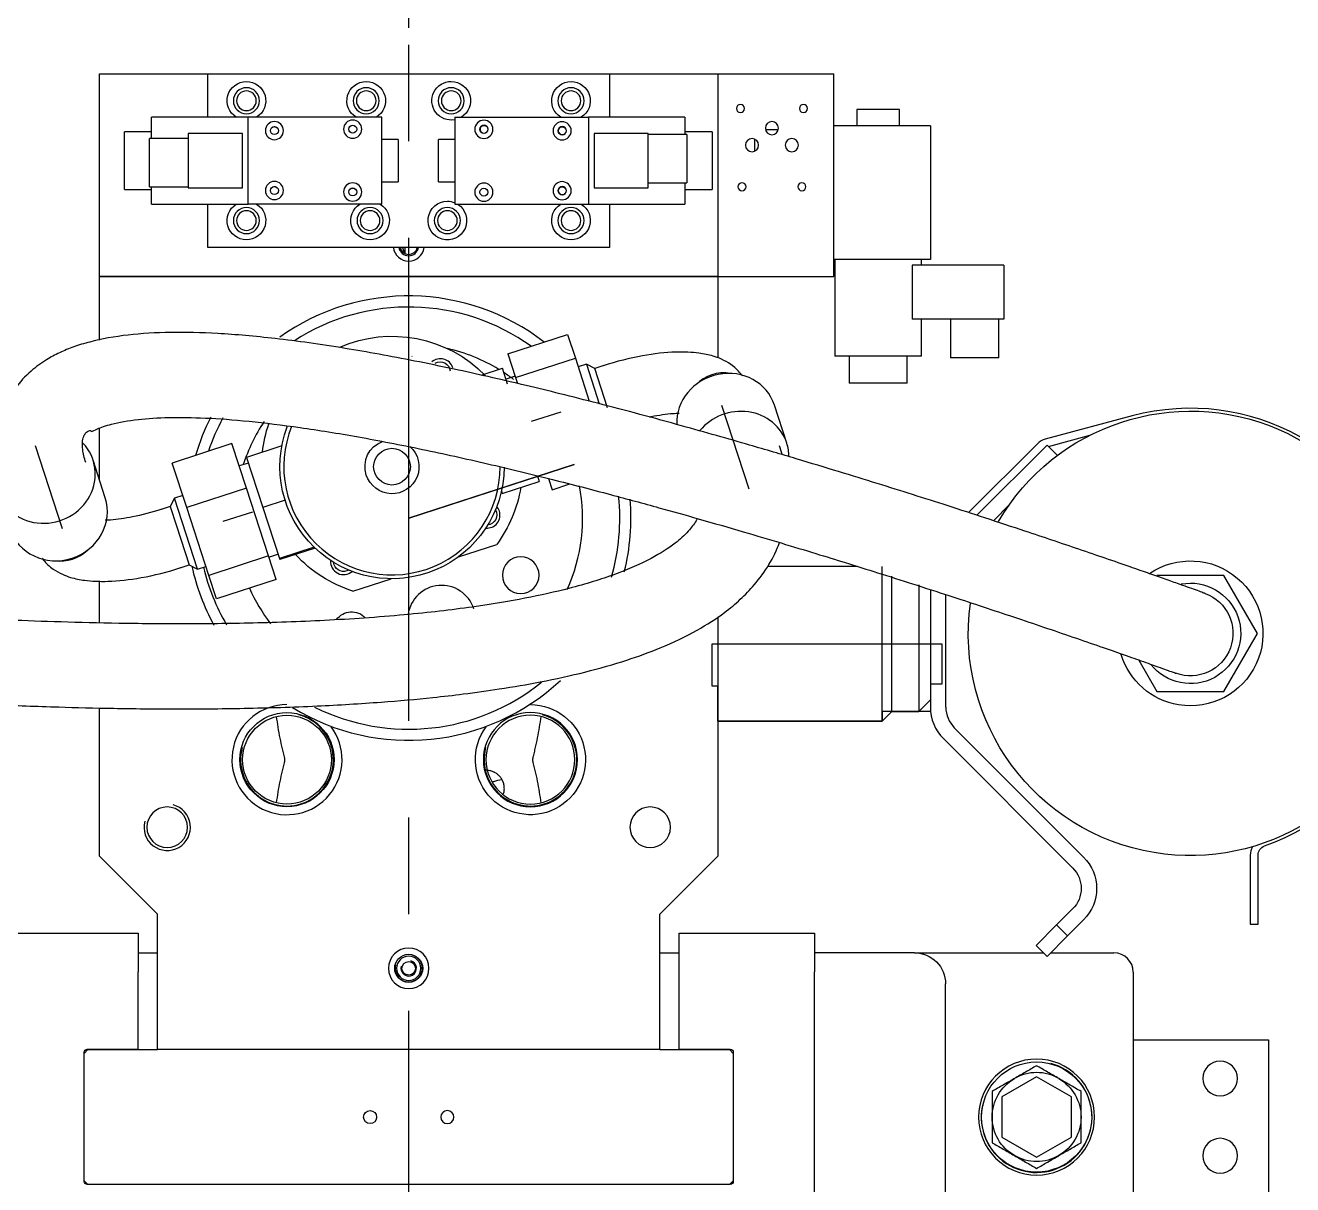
# Model space of a CAD drawing. Header units: millimetres. Extents: x 10462777 to 22643323, y 453826 to 1389191.
# Drawn here: x 11308909 to 11309565, y 586689 to 587289 of the extents above; entities that cross this region are included whole.
import ezdxf

# ---------------------------------------------------------------- set-up
doc = ezdxf.new("R2010")
doc.units = ezdxf.units.MM
doc.header["$LTSCALE"] = 200
doc.header["$MEASUREMENT"] = 0
doc.linetypes.add('CENTER', pattern=[2, 1.25, -0.25, 0.25, -0.25])
doc.layers.add('1', color=1, linetype='CENTER')
doc.layers.add('2', color=2, linetype='CONTINUOUS')

msp = doc.modelspace()

# ---------------------------------------------------------------- linework, layer by layer
at = {"layer": '1', "color": 152, "linetype": 'Continuous'}
msp.add_line((11309107.87228, 587288.14623, 0), (11309107.87228, 587668.04862, 0), dxfattribs=at)
at = {"layer": '1', "color": 23, "linetype": 'CENTER'}
msp.add_line((11309107.87228, 579329.36568, 0), (11309107.87228, 587294.33381, 0), dxfattribs=at)
at = {"layer": '2', "color": 252, "linetype": 'Continuous'}
for p, q in [((11308947.87001, 587264.33339, 0), (11309003.87081, 587264.33339, 0)), ((11308947.87001, 587159.3319, 0), (11308947.87001, 587264.33339, 0)), ((11309003.87081, 587264.33339, 0), (11309211.87376, 587264.33339, 0)), ((11309003.87081, 587241.83307, 0), (11309003.87081, 587264.33339, 0)), ((11309211.87376, 587264.33339, 0), (11309267.87456, 587264.33339, 0)), ((11309211.87376, 587264.33339, 0), (11309211.87376, 587241.83307, 0)), ((11309267.87456, 587264.33339, 0), (11309267.87456, 587159.3319, 0)), ((11309267.87456, 587264.33339, 0), (11309327.87541, 587264.33339, 0)), ((11309327.87541, 587159.3319, 0), (11309327.87541, 587264.33339, 0)), ((11309286.87483, 587230.47449, 0), (11309286.87483, 587224.19123, 0)), ((11309299.17927, 587235.33298, 0), (11309292.57064, 587235.33298, 0)), ((11309003.87081, 587174.33211, 0), (11309003.87081, 587196.83243, 0)), ((11309211.87376, 587196.83243, 0), (11309211.87376, 587174.33211, 0)), ((11309211.87376, 587174.33211, 0), (11309003.87081, 587174.33211, 0)), ((11309105.87226, 587174.33215, 0), (11309105.87226, 587171.48605, 0)), ((11308947.87001, 587126.39705, 0), (11308947.87001, 587159.3319, 0)), ((11308947.87001, 587159.3319, 0), (11309267.87456, 587159.3319, 0)), ((11309267.87456, 587159.3319, 0), (11308947.87001, 587159.3319, 0)), ((11309267.87456, 587159.3319, 0), (11309267.87456, 587117.27036, 0)), ((11309267.87456, 587159.3319, 0), (11309327.87541, 587159.3319, 0)), ((11309109.59358, 587118.02564, 0), (11309109.53439, 587118.20782, 0)), ((11309130.67971, 587112.18828, 0), (11309130.67931, 587112.18954, 0)), ((11308947.87001, 587053.96946, 0), (11308947.87001, 587080.89016, 0)), ((11309133.72623, 587014.34069, 0), (11309153.43236, 587020.7436, 0)), ((11308947.87001, 586980.10748, 0), (11308947.87001, 587001.82497, 0)), ((11309078.99936, 586996.55886, 0), (11309098.7055, 587002.96177, 0)), ((11309141.51272, 586987.42751, 0), (11309141.51219, 586987.42914, 0)), ((11309267.87456, 586983.29033, 0), (11309267.87456, 586859.32763, 0)), ((11308947.87001, 586859.32763, 0), (11308947.87001, 586936.08654, 0)), ((11308977.87044, 586829.32721, 0), (11308947.87001, 586859.32763, 0)), ((11309237.87413, 586829.32721, 0), (11309267.87456, 586859.32763, 0)), ((11308977.87044, 586759.32621, 0), (11308977.87044, 586829.32721, 0)), ((11309237.87413, 586759.32621, 0), (11309237.87413, 586829.32721, 0)), ((11308897.8693, 586819.47207, 0), (11308967.8703, 586819.47207, 0)), ((11308967.8703, 586819.47207, 0), (11308967.8703, 586799.47178, 0)), ((11309247.87427, 586819.47207, 0), (11309317.87527, 586819.47207, 0)), ((11309247.87427, 586799.47178, 0), (11309247.87427, 586819.47207, 0)), ((11309317.87527, 586819.47207, 0), (11309317.87527, 586799.47178, 0)), ((11308967.87655, 586809.34942, 0), (11308977.87669, 586809.34942, 0)), ((11309237.87413, 586809.34942, 0), (11309247.87427, 586809.34942, 0)), ((11309369.72238, 586809.34942, 0), (11309317.87625, 586809.34942, 0)), ((11309369.71788, 586809.34942, 0), (11309436.39976, 586809.34942, 0)), ((11309440.11825, 586809.34942, 0), (11309472.87747, 586809.34942, 0)), ((11308967.8703, 586759.48272, 0), (11308967.8703, 586799.47178, 0)), ((11309247.87427, 586759.48272, 0), (11309247.87427, 586799.47178, 0)), ((11309317.87527, 586642.63481, 0), (11309317.87527, 586799.47178, 0)), ((11309482.87761, 586799.34928, 0), (11309482.87761, 586639.34701, 0)), ((11309385.76168, 586655.34724, 0), (11309385.76168, 586793.3492, 0)), ((11308941.86993, 586759.32621, 0), (11308939.8699, 586757.32619, 0)), ((11308941.46992, 586759.48272, 0), (11308967.8703, 586759.48272, 0)), ((11308941.86993, 586759.32621, 0), (11308977.87169, 586759.32621, 0)), ((11309237.87413, 586759.32621, 0), (11308977.87044, 586759.32621, 0)), ((11309237.87288, 586759.32621, 0), (11309273.87464, 586759.32621, 0)), ((11309247.87427, 586759.48272, 0), (11309274.27465, 586759.48272, 0)), ((11309275.87467, 586757.32619, 0), (11309273.87464, 586759.32621, 0)), ((11309482.87745, 586764.34879, 0), (11309552.87861, 586764.34879, 0)), ((11309552.87861, 586764.34879, 0), (11309552.87861, 586684.34765, 0)), ((11308939.8699, 586757.32618, 0), (11308939.8699, 586757.88269, 0)), ((11308939.8699, 586691.37025, 0), (11308939.8699, 586757.32619, 0)), ((11309275.87467, 586757.88269, 0), (11309275.87467, 586757.32618, 0)), ((11309275.87467, 586757.32619, 0), (11309275.87467, 586691.37025, 0)), ((11308939.8699, 586691.05874, 0), (11308939.8699, 586691.37094, 0)), ((11308939.8699, 586691.37025, 0), (11308941.86993, 586689.37022, 0)), ((11308941.78178, 586689.45872, 0), (11308941.46992, 586689.45872, 0)), ((11309273.87464, 586689.37022, 0), (11308941.86993, 586689.37022, 0)), ((11309273.87464, 586689.37022, 0), (11309275.87467, 586691.37025, 0)), ((11309274.27465, 586689.45872, 0), (11309273.96279, 586689.45872, 0)), ((11309275.87467, 586691.37094, 0), (11309275.87467, 586691.05874, 0))]:
    msp.add_line(p, q, dxfattribs=at)
at = {"layer": '2', "color": 60, "linetype": 'Continuous'}
for p, q in [((11309339.87558, 587245.83312, 0), (11309339.87558, 587237.43301, 0)), ((11309350.87574, 587245.83312, 0), (11309339.87558, 587245.83312, 0)), ((11309361.87589, 587245.83312, 0), (11309350.87574, 587245.83312, 0)), ((11309361.87589, 587237.43301, 0), (11309361.87589, 587245.83312, 0)), ((11309024.7711, 587241.83307, 0), (11308974.77039, 587241.83307, 0)), ((11308974.77039, 587230.83194, 0), (11308974.77039, 587241.83307, 0)), ((11309024.7711, 587196.83243, 0), (11309024.7711, 587241.83307, 0)), ((11309093.97209, 587241.83307, 0), (11309024.7711, 587241.83307, 0)), ((11309093.97209, 587196.83243, 0), (11309093.97209, 587241.83307, 0)), ((11309131.67262, 587241.83307, 0), (11309131.67262, 587196.83243, 0)), ((11309131.67262, 587241.83307, 0), (11309200.87361, 587241.83307, 0)), ((11309250.87432, 587241.83307, 0), (11309200.87361, 587241.83307, 0)), ((11309200.87361, 587241.83307, 0), (11309200.87361, 587196.83243, 0)), ((11309250.87432, 587241.83307, 0), (11309250.87432, 587232.83356, 0)), ((11309377.87612, 587237.43301, 0), (11309327.87541, 587237.43301, 0)), ((11309377.87612, 587237.43301, 0), (11309377.87612, 587168.23202, 0)), ((11308974.77039, 587234.33296, 0), (11308960.77019, 587234.33296, 0)), ((11308960.77019, 587204.33254, 0), (11308960.77019, 587234.33296, 0)), ((11308993.77066, 587230.83291, 0), (11308973.77038, 587230.83291, 0)), ((11308973.77038, 587205.83256, 0), (11308973.77038, 587230.83291, 0)), ((11309021.77106, 587233.33295, 0), (11308993.77066, 587233.33295, 0)), ((11308993.77066, 587233.33295, 0), (11308993.77066, 587205.33255, 0)), ((11309021.77106, 587205.33255, 0), (11309021.77106, 587233.33295, 0)), ((11309203.87365, 587233.33295, 0), (11309203.87365, 587205.33255, 0)), ((11309231.87405, 587233.33295, 0), (11309203.87365, 587233.33295, 0)), ((11309231.87405, 587205.33255, 0), (11309231.87405, 587233.33295, 0)), ((11309251.87433, 587232.83294, 0), (11309231.87405, 587232.83294, 0)), ((11309264.87451, 587234.33296, 0), (11309250.87432, 587234.33296, 0)), ((11309251.87433, 587232.83294, 0), (11309251.87433, 587207.83258, 0)), ((11309264.87451, 587234.33296, 0), (11309264.87451, 587204.33254, 0)), ((11309102.37221, 587230.3329, 0), (11309093.97209, 587230.3329, 0)), ((11309102.37221, 587230.3329, 0), (11309102.37221, 587208.33259, 0)), ((11309131.67262, 587230.3329, 0), (11309123.2725, 587230.3329, 0)), ((11309123.2725, 587208.33259, 0), (11309123.2725, 587230.3329, 0)), ((11308960.77019, 587204.33254, 0), (11308974.77039, 587204.33254, 0)), ((11308973.77038, 587205.83256, 0), (11308993.77066, 587205.83256, 0)), ((11308974.77039, 587196.83243, 0), (11308974.77039, 587205.8337, 0)), ((11308993.77066, 587205.33255, 0), (11309021.77106, 587205.33255, 0)), ((11309093.97209, 587208.33259, 0), (11309102.37221, 587208.33259, 0)), ((11309123.2725, 587208.33259, 0), (11309131.67262, 587208.33259, 0)), ((11309203.87365, 587205.33255, 0), (11309231.87405, 587205.33255, 0)), ((11309231.87405, 587207.83258, 0), (11309251.87433, 587207.83258, 0)), ((11309250.87432, 587207.83165, 0), (11309250.87432, 587196.83243, 0)), ((11309250.87432, 587204.33254, 0), (11309264.87451, 587204.33254, 0)), ((11308974.77039, 587196.83243, 0), (11309024.7711, 587196.83243, 0)), ((11309093.97209, 587196.83243, 0), (11309024.7711, 587196.83243, 0)), ((11309131.67262, 587196.83243, 0), (11309200.87361, 587196.83243, 0)), ((11309200.87361, 587196.83243, 0), (11309250.87432, 587196.83243, 0)), ((11309350.87574, 587168.23202, 0), (11309327.87541, 587168.23202, 0)), ((11309328.37542, 587168.23202, 0), (11309328.37542, 587118.23131, 0)), ((11309377.87612, 587168.23202, 0), (11309350.87574, 587168.23202, 0)), ((11309368.4899, 587165.23198, 0), (11309368.4899, 587137.23158, 0)), ((11309415.87666, 587165.23198, 0), (11309368.4899, 587165.23198, 0)), ((11309373.37606, 587165.23198, 0), (11309373.37606, 587168.23202, 0)), ((11309415.87666, 587165.23198, 0), (11309415.87666, 587137.23158, 0)), ((11309415.87666, 587137.23158, 0), (11309368.4899, 587137.23158, 0)), ((11309373.37606, 587118.23131, 0), (11309373.37606, 587137.23158, 0)), ((11309388.37627, 587137.23158, 0), (11309388.37627, 587117.2313, 0)), ((11309413.37662, 587117.2313, 0), (11309413.37662, 587137.23158, 0)), ((11309159.21956, 587119.33162, 0), (11309190.12933, 587129.37482, 0)), ((11309190.12933, 587129.37482, 0), (11309194.12177, 587117.08735, 0)), ((11309159.21956, 587119.33162, 0), (11309163.212, 587107.04415, 0)), ((11309163.212, 587107.04415, 0), (11309194.12177, 587117.08735, 0)), ((11309194.12177, 587117.08735, 0), (11309201.34268, 587094.86368, 0)), ((11309199.85507, 587114.00458, 0), (11309195.57506, 587112.61392, 0)), ((11309204.20239, 587111.78952, 0), (11309199.85507, 587114.00458, 0)), ((11309199.85507, 587114.00458, 0), (11309206.5176, 587093.49944, 0)), ((11309208.86711, 587113.30518, 0), (11309204.20239, 587111.78952, 0)), ((11309373.37606, 587118.23131, 0), (11309328.37542, 587118.23131, 0)), ((11309335.87552, 587118.23131, 0), (11309335.87552, 587104.23111, 0)), ((11309365.87595, 587104.23111, 0), (11309365.87595, 587118.23131, 0)), ((11309413.37662, 587117.2313, 0), (11309388.37627, 587117.2313, 0)), ((11309145.43918, 587108.32087, 0), (11309156.38428, 587111.87715, 0)), ((11309159.02682, 587103.74423, 0), (11309156.38428, 587111.87715, 0)), ((11309162.9898, 587107.72863, 0), (11309158.23427, 587106.18346, 0)), ((11309163.212, 587107.04415, 0), (11309164.20066, 587104.00137, 0)), ((11309210.80737, 587091.46147, 0), (11309204.20239, 587111.78952, 0)), ((11309365.87595, 587104.23111, 0), (11309335.87552, 587104.23111, 0)), ((11309303.5846, 587073.06371, 0), (11309297.20142, 587092.70911, 0)), ((11309297.20216, 587092.70684, 0), (11309297.20142, 587092.70911, 0)), ((11309016.37848, 587072.88694, 0), (11308985.4687, 587062.84374, 0)), ((11309023.85405, 587049.87949, 0), (11309016.37848, 587072.88694, 0)), ((11309042.21584, 587071.66813, 0), (11309023.95928, 587065.73621, 0)), ((11309401.94711, 587035.8027, 0), (11309438.2639, 587072.11949, 0)), ((11309443.615, 587066.76838, 0), (11309438.2639, 587072.11949, 0)), ((11308950.8187, 587044.89511, 0), (11308944.51893, 587064.28381, 0)), ((11308992.94428, 587039.83629, 0), (11308985.4687, 587062.84374, 0)), ((11309024.89425, 587062.85866, 0), (11309020.13872, 587061.3135, 0)), ((11309023.95928, 587065.73621, 0), (11309032.36195, 587039.87546, 0)), ((11309156.2786, 587047.15648, 0), (11309175.39511, 587053.36781, 0)), ((11309174.46916, 587056.2176, 0), (11309175.39511, 587053.36781, 0)), ((11309180.17592, 587054.83457, 0), (11309182.07053, 587049.00355, 0)), ((11309023.85405, 587049.87949, 0), (11308992.94428, 587039.83629, 0)), ((11309035.2699, 587014.74512, 0), (11309023.85405, 587049.87949, 0)), ((11309155.85643, 587048.4558, 0), (11309156.2786, 587047.15648, 0)), ((11309182.07053, 587049.00355, 0), (11309191.27199, 587051.99329, 0)), ((11308984.4101, 587040.37467, 0), (11308979.74538, 587038.85901, 0)), ((11308986.62517, 587044.72199, 0), (11308984.4101, 587040.37467, 0)), ((11308984.4101, 587040.37467, 0), (11308987.6541, 587030.39067, 0)), ((11308990.90518, 587046.11265, 0), (11308986.62517, 587044.72199, 0)), ((11308998.5843, 587007.91558, 0), (11308986.62517, 587044.72199, 0)), ((11309043.87277, 587043.61555, 0), (11309032.36195, 587039.87546, 0)), ((11309410.47102, 587033.01275, 0), (11309418.77186, 587041.31358, 0)), ((11309004.36013, 587004.70193, 0), (11308992.94428, 587039.83629, 0)), ((11309032.36195, 587039.87546, 0), (11309040.95234, 587013.43693, 0)), ((11308987.6541, 587030.39067, 0), (11308994.23698, 587010.13065, 0)), ((11309035.2699, 587014.74512, 0), (11309004.36013, 587004.70193, 0)), ((11309039.21017, 587002.61821, 0), (11309035.2699, 587014.74512, 0)), ((11309035.44958, 587014.19154, 0), (11309040.2051, 587015.7367, 0)), ((11309058.89767, 587019.26772, 0), (11309040.95234, 587013.43693, 0)), ((11309059.39664, 587018.79107, 0), (11309041.14008, 587012.85915, 0)), ((11308989.57226, 587008.61499, 0), (11308994.23698, 587010.13065, 0)), ((11308994.23698, 587010.13065, 0), (11308998.5843, 587007.91558, 0)), ((11308998.5843, 587007.91558, 0), (11309002.86431, 587009.30624, 0)), ((11309040.95234, 587013.43693, 0), (11309041.14008, 587012.85915, 0)), ((11309340.18137, 587009.32977, 0), (11309293.61266, 587009.32977, 0)), ((11309352.87576, 586969.3292, 0), (11309352.87576, 587009.32977, 0)), ((11309008.3004, 586992.57502, 0), (11309004.36013, 587004.70193, 0)), ((11309039.21017, 587002.61821, 0), (11309008.3004, 586992.57502, 0)), ((11309357.87584, 586969.3292, 0), (11309357.87584, 587004.32969, 0)), ((11309529.82528, 587004.68395, 0), (11309495.18377, 587004.68395, 0)), ((11309547.14603, 586974.68352, 0), (11309529.82528, 587004.68395, 0)), ((11309371.87603, 586999.83672, 0), (11309371.87603, 586969.3292, 0)), ((11309377.87612, 586997.34937, 0), (11309377.87612, 586936.45373, 0)), ((11309385.87623, 586936.45373, 0), (11309385.87623, 586994.76453, 0)), ((11309529.82528, 586944.6831, 0), (11309547.14603, 586974.68352, 0)), ((11309352.87576, 586929.32863, 0), (11309352.87576, 586969.3292, 0)), ((11309357.87584, 586934.3287, 0), (11309357.87584, 586969.3292, 0)), ((11309371.87603, 586969.3292, 0), (11309371.87603, 586934.3287, 0)), ((11309485.8376, 586960.87114, 0), (11309495.18377, 586944.6831, 0)), ((11309495.18377, 586944.6831, 0), (11309529.82528, 586944.6831, 0)), ((11309371.87603, 586934.3287, 0), (11309377.87612, 586940.32879, 0)), ((11309267.87456, 586929.32863, 0), (11309352.87576, 586929.32863, 0)), ((11309352.87576, 586929.32863, 0), (11309357.87584, 586934.3287, 0)), ((11309357.87584, 586934.3287, 0), (11309371.87603, 586934.3287, 0)), ((11309390.26969, 586925.84698, 0), (11309457.17927, 586858.9374, 0)), ((11309384.61276, 586920.19004, 0), (11309451.52234, 586853.28047, 0)), ((11309451.52234, 586832.06696, 0), (11309443.21371, 586823.75834, 0)), ((11309432.60696, 586813.15159, 0), (11309443.21371, 586823.75834, 0)), ((11309443.21371, 586823.75834, 0), (11309448.87065, 586818.1014, 0)), ((11309457.17927, 586826.41003, 0), (11309448.87065, 586818.1014, 0)), ((11309448.87065, 586818.1014, 0), (11309438.2639, 586807.49465, 0)), ((11309438.2639, 586807.49465, 0), (11309432.60696, 586813.15159, 0)), ((11309432.8769, 586745.13312, 0), (11309414.87665, 586734.74067, 0)), ((11309450.87716, 586734.74067, 0), (11309432.8769, 586745.13312, 0)), ((11309414.87665, 586734.74067, 0), (11309414.87665, 586713.95576, 0)), ((11309450.87716, 586713.95576, 0), (11309450.87716, 586734.74067, 0)), ((11309414.87665, 586713.95576, 0), (11309432.8769, 586703.56331, 0)), ((11309432.8769, 586703.56331, 0), (11309450.87716, 586713.95576, 0))]:
    msp.add_line(p, q, dxfattribs=at)
at = {"layer": '2', "color": 51, "linetype": 'Continuous'}
for p, q in [((11309269.81395, 587092.86014, 0), (11309283.93141, 587049.41106, 0)), ((11309171.50101, 587084.44571, 0), (11309186.81323, 587089.42095, 0)), ((11308928.71578, 587028.78193, 0), (11308914.78279, 587071.66327, 0)), ((11309026.93836, 587037.47446, 0), (11309011.62614, 587032.49921, 0)), ((11309264.87451, 586947.32888, 0), (11309264.87451, 586969.3292, 0)), ((11309264.87451, 586969.3292, 0), (11309383.8762, 586969.3292, 0)), ((11309264.87451, 586947.32888, 0), (11309264.87451, 586969.3292, 0)), ((11309264.87451, 586969.3292, 0), (11309383.8762, 586969.3292, 0)), ((11309383.8762, 586969.3292, 0), (11309383.8762, 586948.4289, 0)), ((11309383.8762, 586969.3292, 0), (11309383.8762, 586948.4289, 0)), ((11309377.87612, 586948.4289, 0), (11309377.87612, 586934.3287, 0)), ((11309383.8762, 586948.4289, 0), (11309377.87612, 586948.4289, 0)), ((11309377.87612, 586948.4289, 0), (11309377.87612, 586934.3287, 0)), ((11309383.8762, 586948.4289, 0), (11309377.87612, 586948.4289, 0)), ((11309267.87456, 586947.32888, 0), (11309264.87451, 586947.32888, 0)), ((11309267.87456, 586947.32888, 0), (11309264.87451, 586947.32888, 0)), ((11309267.87456, 586929.32863, 0), (11309267.87456, 586947.32888, 0)), ((11309267.87456, 586929.32863, 0), (11309267.87456, 586947.32888, 0)), ((11309352.87576, 586929.32863, 0), (11309267.87456, 586929.32863, 0)), ((11309352.87576, 586929.32863, 0), (11309267.87456, 586929.32863, 0)), ((11309352.87576, 586934.3287, 0), (11309352.87576, 586929.32863, 0)), ((11309377.87612, 586934.3287, 0), (11309352.87576, 586934.3287, 0)), ((11309352.87576, 586934.3287, 0), (11309352.87576, 586929.32863, 0)), ((11309377.87612, 586934.3287, 0), (11309352.87576, 586934.3287, 0))]:
    msp.add_line(p, q, dxfattribs=at)
at = {"layer": '2', "color": 111, "linetype": 'Continuous'}
for p, q in [((11309482.35168, 587087.21548, 0), (11309437.35005, 587075.15733, 0)), ((11309438.94153, 587071.4426, 0), (11309460.35106, 587077.17927, 0)), ((11309433.3154, 587072.82793, 0), (11309397.67514, 587037.18766, 0)), ((11309543.46469, 586859.92845, 0), (11309543.46469, 586824.22981, 0)), ((11309547.46475, 586824.22981, 0), (11309547.46475, 586859.94101, 0)), ((11309543.46469, 586824.22981, 0), (11309547.46475, 586824.22981, 0))]:
    msp.add_line(p, q, dxfattribs=at)
at = {"layer": '2', "color": 172, "linetype": 'Continuous'}
for p, q in [((11309193.46859, 587062.14204, 0), (11309107.87228, 587034.33012, 0)), ((11309143.53741, 587045.91842, 0), (11309193.46859, 587062.14204, 0)), ((11309107.87228, 587034.33012, 0), (11309143.53741, 587045.91842, 0))]:
    msp.add_line(p, q, dxfattribs=at)
at = {"layer": '2', "color": 252, "linetype": 'Continuous', "extrusion": (0, 0, -1)}
for centre, radius in [((-11309023.87109, 587250.33319, 0), 6.7501), ((-11309085.87197, 587250.33319, 0), 6.7501), ((-11309129.8726, 587250.33319, 0), 6.7501), ((-11309191.87348, 587250.33319, 0), 6.7501), ((-11309023.87109, 587250.33319, 0), 5.10007), ((-11309085.87197, 587250.33319, 0), 5.10007), ((-11309129.8726, 587250.33319, 0), 5.10007), ((-11309191.87348, 587250.33319, 0), 5.10007), ((-11309279.57472, 587246.33313, 0), 2.10003), ((-11309312.17519, 587246.33313, 0), 2.10003), ((-11309146.87284, 587235.63298, 0), 2.10003), ((-11309187.37341, 587234.83297, 0), 2.10003), ((-11309295.87495, 587236.13299, 0), 3.40005), ((-11309285.57481, 587227.33286, 0), 3.40005), ((-11309306.1751, 587227.33286, 0), 3.40005), ((-11309187.37341, 587203.83253, 0), 2.10003), ((-11309280.37473, 587205.83256, 0), 2.10003), ((-11309311.37517, 587205.83256, 0), 2.10003), ((-11309023.87109, 587188.33231, 0), 6.7501), ((-11309023.87109, 587188.33231, 0), 5.10007), ((-11309087.872, 587188.33231, 0), 6.7501), ((-11309087.872, 587188.33231, 0), 5.10007), ((-11309127.87257, 587188.33231, 0), 6.7501), ((-11309127.87257, 587188.33231, 0), 5.10007), ((-11309191.87348, 587188.33231, 0), 6.7501), ((-11309191.87348, 587188.33231, 0), 5.10007), ((-11309165.83649, 587004.79588, 0), 9.50013), ((-11309170.87318, 586909.32834, 0), 24.3697), ((-11309170.87318, 586909.32834, 0), 23.00033), ((-11308982.87051, 586874.32785, 0), 10.50015), ((-11309232.87406, 586874.32785, 0), 10.50015), ((-11309107.87228, 586801.32681, 0), 10.50015), ((-11309107.87228, 586801.32681, 0), 6.25009), ((-11309432.8769, 586724.34822, 0), 30.00043), ((-11309527.87825, 586744.3485, 0), 9.00013), ((-11309127.87257, 586724.34822, 0), 3.40005), ((-11309527.87825, 586704.34793, 0), 9.00013)]:
    msp.add_circle(centre, radius, dxfattribs=at)
at = {"layer": '2', "color": 60, "linetype": 'Continuous', "extrusion": (0, 0, -1)}
for centre in [(-11309038.3713, 587234.88297, 0), (-11309078.87187, 587235.63298, 0), (-11309146.77284, 587235.53298, 0), (-11309187.27341, 587234.78297, 0), (-11309038.3713, 587203.88253, 0), (-11309078.87187, 587203.13252, 0), (-11309146.77284, 587203.03252, 0), (-11309187.27341, 587203.78253, 0)]:
    msp.add_circle(centre, 4.70007, dxfattribs=at)
at = {"layer": '2', "color": 60, "linetype": 'Continuous'}
for centre in [(11309038.3713, 587234.88297, 0), (11309078.87187, 587235.63298, 0), (11309146.77284, 587235.53298, 0), (11309187.27341, 587234.78297, 0), (11309038.3713, 587203.88253, 0), (11309078.87187, 587203.13252, 0), (11309146.77284, 587203.03252, 0), (11309187.27341, 587203.78253, 0)]:
    msp.add_circle(centre, 2.06702, dxfattribs=at)
at = {"layer": '2', "color": 252, "linetype": 'Continuous'}
for centre, radius in [((11309099.21969, 587060.96008, 0), 9.50013), ((11309044.87139, 586909.32834, 0), 24.3697), ((11309044.87139, 586909.32834, 0), 23.00033), ((11309107.87228, 586801.32681, 0), 7.25703), ((11309107.87228, 586801.32681, 0), 3.50005), ((11309432.8769, 586724.34822, 0), 28.5004), ((11309087.872, 586724.34822, 0), 3.40005)]:
    msp.add_circle(centre, radius, dxfattribs=at)
at = {"layer": '2', "color": 252, "linetype": 'Continuous', "extrusion": (0, 0, -1)}
for centre, radius, start, end in [((-11309023.87109, 587250.33319, 0), 10.00014, 301.79246286, 90), ((-11309023.87109, 587250.33319, 0), 10.00014, 90, 238.20753714), ((-11309085.87197, 587250.33319, 0), 10.00014, 301.79246286, 90), ((-11309085.87197, 587250.33319, 0), 10.00014, 90, 238.20753714), ((-11309129.8726, 587250.33319, 0), 10.00014, 259.62746732, 90), ((-11309129.8726, 587250.33319, 0), 10.00014, 90, 238.20753714), ((-11309191.87348, 587250.33319, 0), 10.00014, 301.79246286, 90), ((-11309191.87348, 587250.33319, 0), 10.00014, 90, 238.20753714), ((-11309038.3713, 587234.83297, 0), 2.10003, 81.21369222, 90), ((-11309038.3713, 587234.83297, 0), 2.10003, 90, 112.76443171), ((-11309038.3713, 587203.83253, 0), 2.10003, 81.21369222, 90), ((-11309038.3713, 587203.83253, 0), 2.10003, 90, 112.76443171), ((-11309078.87187, 587203.03252, 0), 2.10003, 20.54810242, 90), ((-11309078.87187, 587203.03252, 0), 2.10003, 90, 159.44616804), ((-11309127.87257, 587188.33231, 0), 10.00014, 121.78688524, 90), ((-11309127.87257, 587188.33231, 0), 10.00014, 90, 112.33125925), ((-11309023.87109, 587188.33231, 0), 10.00014, 121.78688524, 58.21313233), ((-11309087.872, 587188.33231, 0), 10.00014, 121.78688524, 58.21313233), ((-11309191.87348, 587188.33231, 0), 10.00014, 121.78688524, 58.21313233), ((-11309099.21969, 587060.96008, 0), 67.50096, 66.38891037, 135.64652077), ((-11309124.25958, 587110.10365, 0), 5.10007, 58.74752892, 175.2525984), ((-11309099.21969, 587060.96008, 0), 67.50096, 6.32047356, 19.24133399), ((-11309099.21969, 587060.96008, 0), 58.00082, 180.32062954, 20.8012491), ((-11309099.21969, 587060.96008, 0), 14.0002, 341.99999994, 69.49126923), ((-11309099.21969, 587060.96008, 0), 14.0002, 131.68687861, 341.99999994), ((-11309099.21969, 587060.96008, 0), 67.50096, 189.10997656, 216.56905526), ((-11309148.36325, 587035.92018, 0), 5.10007, 148.74184137, 265.25247182), ((-11309099.21969, 587060.96008, 0), 67.50096, 287.4309447, 317.6820213), ((-11309074.17979, 587011.81652, 0), 5.10007, 341.99999994, 355.25807481), ((-11309074.17979, 587011.81652, 0), 5.10007, 238.74188312, 341.99999994), ((-11309078.33805, 586976.36592, 0), 9.50013, 35.16183126, 137.86867755), ((-11309170.87318, 586909.32834, 0), 28.5004, 90, 36.51749336), ((-11308941.46992, 586757.88269, 0), 1.60002, 0, 90), ((-11309274.27465, 586757.88269, 0), 1.60002, 90, 180), ((-11309432.8769, 586724.34822, 0), 23.00033, 0, 60), ((-11309432.8769, 586724.34822, 0), 23.00033, 120, 180), ((-11309432.8769, 586724.34822, 0), 23.00033, 300, 0), ((-11309432.8769, 586724.34822, 0), 23.00033, 180, 240), ((-11309432.8769, 586724.34822, 0), 23.00033, 240, 300), ((-11308941.46992, 586691.05874, 0), 1.60002, 270, 0), ((-11309274.27465, 586691.05874, 0), 1.60002, 180, 270)]:
    msp.add_arc(centre, radius, start, end, dxfattribs=at)
at = {"layer": '2', "color": 252, "linetype": 'Continuous'}
for centre, radius, start, end in [((11309107.87228, 587175.33212, 0), 8.00011, 187.18317625, 270), ((11309107.87228, 587175.33212, 0), 5.20998, 191.07000858, 270), ((11309107.87228, 587175.33212, 0), 4.50006, 192.84187456, 270), ((11309107.87228, 587175.33212, 0), 4.50006, 270, 347.15812544), ((11309107.87228, 587175.33212, 0), 8.00011, 270, 352.81682375), ((11309107.87228, 587175.33212, 0), 5.20998, 270, 348.92999142), ((11309107.87228, 587034.33012, 0), 115.00163, 52.39125118, 125.44875086), ((11309107.87228, 587034.33012, 0), 109.25155, 54.48375227, 122.81062919), ((11309107.87228, 587034.33012, 0), 90.00128, 58.75312094, 77.15812008), ((11309124.25958, 587110.10365, 0), 6.7501, 18.00000006, 131.20309129), ((11309107.87228, 587034.33012, 0), 90.00128, 52.91999999, 56.83500148), ((11309107.87228, 587034.33012, 0), 115.00163, 152.98312222, 163.61436907), ((11309107.87228, 587034.33012, 0), 109.25155, 151.6781283, 161.52750099), ((11309107.87228, 587034.33012, 0), 90.00128, 146.26125144, 162.0956277), ((11309099.21969, 587060.96008, 0), 56.0008, 158.11312214, 359.97187275), ((11309050.07612, 587085.99998, 0), 6.7501, 216.28126171, 221.20309651), ((11309107.87228, 587034.33012, 0), 90.00128, 335.76750056, 10.74937193), ((11309148.36325, 587035.92018, 0), 6.7501, 18.00000006, 41.19753323), ((11309107.87228, 587034.33012, 0), 109.25155, 343.77749848, 5.97937169), ((11309107.87228, 587034.33012, 0), 115.00163, 346.02749779, 4.88249996), ((11309148.36325, 587035.92018, 0), 6.7501, 264.79130647, 18.00000006), ((11309107.87228, 587034.33012, 0), 115.00163, 192.49875079, 208.79437303), ((11309107.87228, 587034.33012, 0), 109.25155, 193.45500372, 210.38625257), ((11309074.17979, 587011.81652, 0), 6.7501, 174.79122335, 311.19745004), ((11309107.87228, 587034.33012, 0), 90.00128, 203.69812185, 217.42312532), ((11309124.86846, 586982.02127, 0), 17.50025, 18.00000006, 171.72562414), ((11309107.87228, 587034.33012, 0), 115.00163, 238.44937797, 313.11000367), ((11309107.87228, 587034.33012, 0), 109.25155, 243.54000062, 308.96999761), ((11309044.87139, 586909.32834, 0), 28.5004, 90, 37.41188053), ((11309044.87139, 586909.32834, 0), 24.00034, 164.99999994, 74.99999998), ((11309170.87318, 586909.32834, 0), 24.00034, 164.99999994, 74.99999998), ((11308982.87051, 586874.32785, 0), 12.00017, 164.99999994, 74.99999998), ((11309107.87228, 586801.32681, 0), 7.0001, 164.99999994, 74.99999998), ((11309107.87228, 586801.32681, 0), 4.00006, 164.99999994, 74.99999998), ((11309472.87747, 586799.34928, 0), 10.00014, 0, 90), ((11309432.8769, 586724.34822, 0), 28.67341, 164.99999994, 74.99999998), ((11309432.8769, 586724.34822, 0), 23.00033, 60, 120)]:
    msp.add_arc(centre, radius, start, end, dxfattribs=at)
at = {"layer": '2', "color": 60, "linetype": 'Continuous', "extrusion": (0, 0, -1)}
for centre, radius, start, end in [((-11309512.50453, 586974.68352, 0), 115.00163, 30.19941489, 279.38129098), ((-11309512.50453, 586974.68352, 0), 37.50053, 55.70317431, 279.38129098), ((-11309512.50453, 586974.68352, 0), 26.00037, 79.50938185, 321.86249677), ((-11309512.50453, 586974.68352, 0), 115.00163, 279.38129098, 7.82879075), ((-11309512.50453, 586974.68352, 0), 37.50053, 279.38129098, 343.05629099), ((-11309440.91558, 586842.67371, 0), 23.00033, 135.00000008, 224.99999992), ((-11309440.91558, 586842.67371, 0), 15.00021, 135.00000008, 224.99999992)]:
    msp.add_arc(centre, radius, start, end, dxfattribs=at)
at = {"layer": '2', "color": 111, "linetype": 'Continuous'}
for centre, radius, start, end in [((11309512.50453, 586974.68352, 0), 116.50165, 289.20121217, 105.00000002), ((11309439.67945, 587066.46387, 0), 9.00013, 105.00000002, 135.00000008), ((11309552.46482, 586859.92845, 0), 9.00013, 151.3656703, 180)]:
    msp.add_arc(centre, radius, start, end, dxfattribs=at)
at = {"layer": '2', "color": 27, "linetype": 'Continuous', "extrusion": (0, 0, -1)}
msp.add_arc((-11309512.50453, 586974.68352, 0), 22.00031, 110.10936691, 290.10935804, dxfattribs=at)
at = {"layer": '2', "color": 60, "linetype": 'Continuous'}
for radius in [23.00033, 15.00021]:
    msp.add_arc((11309400.87645, 586936.45373, 0), radius, 180, 224.99999992, dxfattribs=at)
at = {"layer": '2', "color": 111, "linetype": 'Continuous', "extrusion": (0, 0, -1)}
msp.add_arc((-11309552.46482, 586859.94101, 0), 5.00007, 0, 70.79878783, dxfattribs=at)
at = {"layer": '2', "color": 60, "linetype": 'Continuous'}
for centre, major_axis, ratio, start_param, end_param in [((11309272.4736, 587084.67456, 0), (24.72782, 8.03456), 0.938871272, 0, 2.890461802), ((11309270.34588, 587091.22303, 0), (18.4032, 5.97956), 0.938871272, 1.06146594, 2.080127723), ((11309278.85678, 587065.02916, 0), (24.72782, 8.03456), 0.938871272, 0, 2.173589599), ((11308919.79111, 587056.24925, 0), (-24.72782, -8.03456), 0.940508586, 0, 3.562271298), ((11309278.85678, 587065.02916, 0), (24.72782, 8.03456), 0.938871272, 5.995926045, 6.283185307), ((11308926.09088, 587036.86055, 0), (-24.72782, -8.03456), 0.940508586, 0, 3.141494679), ((11308928.1908, 587030.39765, 0), (-18.4032, -5.97956), 0.940508586, 1.101422981, 2.040169923)]:
    msp.add_ellipse(centre, major_axis=major_axis, ratio=ratio, start_param=start_param, end_param=end_param, dxfattribs=at)
at = {"layer": '2', "color": 252, "linetype": 'Continuous', "extrusion": (0, 0, -1)}
msp.add_ellipse((11309369.72238, 586793.3492, 0), major_axis=(-16.0393, 0), ratio=0.99756405, start_param=1.570796327, end_param=3.141592654, dxfattribs=at)
at = {"layer": '2', "color": 252, "linetype": 'Continuous'}
for points, knots in [([(11309104.63925, 587174.32926, 0), (11309104.64094, 587174.32379, 0), (11309104.64264, 587174.31832, 0), (11309104.74935, 587173.9762, 0), (11309104.87759, 587173.65, 0), (11309105.27617, 587172.69249, 0), (11309105.56877, 587172.07741, 0), (11309105.87226, 587171.48605, 0)], [0, 0, 0, 0, 0.005387733, 0.005387733, 0.336925155, 0.336925155, 1, 1, 1, 1]), ([(11309039.4871, 586886.96712, 0), (11309039.97974, 586890.69312, 0), (11309040.58839, 586894.40303, 0), (11309041.68853, 586899.93366, 0), (11309042.08683, 586901.77106, 0), (11309042.73035, 586904.52167, 0), (11309042.95302, 586905.43689, 0), (11309043.29308, 586906.81737, 0), (11309043.40806, 586907.27829, 0), (11309043.57359, 586907.98309, 0), (11309043.62781, 586908.21975, 0), (11309043.69927, 586908.58773, 0), (11309043.72139, 586908.71261, 0), (11309043.75703, 586908.97323, 0), (11309043.77015, 586909.10983, 0), (11309043.77743, 586909.38358, 0), (11309043.77114, 586909.52433, 0), (11309043.74441, 586909.79144, 0), (11309043.72473, 586909.92029, 0), (11309043.6575, 586910.30061, 0), (11309043.60369, 586910.54042, 0), (11309043.43908, 586911.2532, 0), (11309043.32327, 586911.71686, 0), (11309042.98076, 586913.10701, 0), (11309042.75603, 586914.0278, 0), (11309042.1069, 586916.79519, 0), (11309041.70519, 586918.64337, 0), (11309040.59571, 586924.20891, 0), (11309039.98281, 586927.9403, 0), (11309039.4871, 586931.68957, 0)], [0, 0, 0, 0, 0.25, 0.25, 0.375, 0.375, 0.4375, 0.4375, 0.46875, 0.46875, 0.484375, 0.484375, 0.4921875, 0.4921875, 0.5, 0.5, 0.5078125, 0.5078125, 0.515625, 0.515625, 0.53125, 0.53125, 0.5625, 0.5625, 0.625, 0.625, 0.75, 0.75, 1, 1, 1, 1]), ([(11309176.25747, 586931.68957, 0), (11309175.76483, 586927.96356, 0), (11309175.15618, 586924.25366, 0), (11309174.05604, 586918.72303, 0), (11309173.65773, 586916.88563, 0), (11309173.01422, 586914.13502, 0), (11309172.79155, 586913.2198, 0), (11309172.45149, 586911.83932, 0), (11309172.33651, 586911.3784, 0), (11309172.17098, 586910.6736, 0), (11309172.11676, 586910.43694, 0), (11309172.0453, 586910.06896, 0), (11309172.02318, 586909.94408, 0), (11309171.98754, 586909.68346, 0), (11309171.97442, 586909.54686, 0), (11309171.96714, 586909.2731, 0), (11309171.97343, 586909.13236, 0), (11309172.00016, 586908.86525, 0), (11309172.01984, 586908.7364, 0), (11309172.08706, 586908.35608, 0), (11309172.14088, 586908.11627, 0), (11309172.30548, 586907.40349, 0), (11309172.4213, 586906.93983, 0), (11309172.76381, 586905.54968, 0), (11309172.98854, 586904.62889, 0), (11309173.63767, 586901.8615, 0), (11309174.03938, 586900.01332, 0), (11309175.14886, 586894.44778, 0), (11309175.76175, 586890.71639, 0), (11309176.25747, 586886.96712, 0)], [0, 0, 0, 0, 0.25, 0.25, 0.375, 0.375, 0.4375, 0.4375, 0.46875, 0.46875, 0.484375, 0.484375, 0.4921875, 0.4921875, 0.5, 0.5, 0.5078125, 0.5078125, 0.515625, 0.515625, 0.53125, 0.53125, 0.5625, 0.5625, 0.625, 0.625, 0.75, 0.75, 1, 1, 1, 1]), ([(11309156.97042, 586891.59194, 0), (11309156.98497, 586891.64031, 0), (11309156.99914, 586891.68882, 0), (11309157.10484, 586892.06174, 0), (11309157.18005, 586892.39264, 0), (11309157.26653, 586892.89956, 0), (11309157.29095, 586893.07031, 0), (11309157.33064, 586893.41549, 0), (11309157.34595, 586893.59074, 0), (11309157.37706, 586894.11534, 0), (11309157.37834, 586894.46312, 0), (11309157.34328, 586895.1549, 0), (11309157.30694, 586895.49891, 0), (11309157.22415, 586896.0121, 0), (11309157.19181, 586896.18258, 0), (11309157.11893, 586896.51718, 0), (11309157.0783, 586896.682, 0), (11309156.9444, 586897.16947, 0), (11309156.83917, 586897.48511, 0), (11309156.65881, 586897.94567, 0), (11309156.59471, 586898.09751, 0), (11309156.4604, 586898.39423, 0), (11309156.39023, 586898.53911, 0), (11309156.02516, 586899.24735, 0), (11309155.68828, 586899.76299, 0), (11309155.12387, 586900.47361, 0), (11309154.92498, 586900.70052, 0), (11309154.5152, 586901.1266, 0), (11309154.30361, 586901.32677, 0), (11309153.6497, 586901.89204, 0), (11309153.18839, 586902.22222, 0), (11309152.58036, 586902.58112, 0), (11309152.45718, 586902.65018, 0), (11309152.2076, 586902.78287, 0), (11309152.0811, 586902.84653, 0), (11309151.69961, 586903.028, 0), (11309151.44173, 586903.13685, 0), (11309150.65741, 586903.42813, 0), (11309150.12036, 586903.57561, 0), (11309149.29248, 586903.72578, 0), (11309149.01274, 586903.76393, 0), (11309148.58742, 586903.80242, 0), (11309148.44517, 586903.81209, 0), (11309148.15973, 586903.82501, 0), (11309148.01629, 586903.82827, 0), (11309147.87285, 586903.82827, 0)], [0, 0, 0, 0, 0.007832821, 0.007832821, 0.060052146, 0.060052146, 0.086161809, 0.086161809, 0.112271471, 0.112271471, 0.164490797, 0.164490797, 0.216710122, 0.216710122, 0.242819784, 0.242819784, 0.268929447, 0.268929447, 0.321148772, 0.321148772, 0.347258435, 0.347258435, 0.373368097, 0.373368097, 0.477806748, 0.477806748, 0.530026073, 0.530026073, 0.582245398, 0.582245398, 0.686684049, 0.686684049, 0.712793711, 0.712793711, 0.738903374, 0.738903374, 0.791122699, 0.791122699, 0.89556135, 0.89556135, 0.947780675, 0.947780675, 0.973890337, 0.973890337, 1, 1, 1, 1]), ([(11309151.47303, 586897.86245, 0), (11309151.62286, 586897.9219, 0), (11309151.7732, 586897.97938, 0), (11309153.27249, 586898.53135, 0), (11309154.65859, 586898.88232, 0), (11309156.07047, 586899.12935, 0)], [0, 0, 0, 0, 0.100568347, 0.100568347, 1, 1, 1, 1]), ([(11309432.8769, 586750.90671, 0), (11309430.99562, 586749.82055, 0), (11309429.10061, 586748.72646, 0), (11309425.27095, 586746.51541, 0), (11309423.33602, 586745.39828, 0), (11309421.37674, 586744.26708, 0)], [0, 0, 0, 0, 0.5, 0.5, 1, 1, 1, 1]), ([(11309444.37706, 586744.26708, 0), (11309443.40399, 586744.82889, 0), (11309442.42668, 586745.39314, 0), (11309440.4683, 586746.52381, 0), (11309439.49958, 586747.0831, 0), (11309436.62041, 586748.74539, 0), (11309434.73675, 586749.83292, 0), (11309432.8769, 586750.90671, 0)], [0, 0, 0, 0, 0.25, 0.25, 0.5, 0.5, 1, 1, 1, 1]), ([(11309421.37674, 586744.26708, 0), (11309420.88875, 586743.98534, 0), (11309420.39832, 586743.70219, 0), (11309419.42202, 586743.13853, 0), (11309418.93556, 586742.85767, 0), (11309417.48104, 586742.0179, 0), (11309416.51785, 586741.46181, 0), (11309413.64539, 586739.80339, 0), (11309411.75315, 586738.7109, 0), (11309409.87657, 586737.62746, 0)], [0, 0, 0, 0, 0.125, 0.125, 0.25, 0.25, 0.5, 0.5, 1, 1, 1, 1]), ([(11309455.87723, 586737.62746, 0), (11309454.9413, 586738.16782, 0), (11309453.99527, 586738.71401, 0), (11309452.08735, 586739.81555, 0), (11309451.13087, 586740.36777, 0), (11309448.25263, 586742.02953, 0), (11309446.32187, 586743.14425, 0), (11309444.37706, 586744.26708, 0)], [0, 0, 0, 0, 0.25, 0.25, 0.5, 0.5, 1, 1, 1, 1]), ([(11309409.87657, 586737.62746, 0), (11309409.87657, 586735.45515, 0), (11309409.87657, 586733.26697, 0), (11309409.87657, 586728.84487, 0), (11309409.87657, 586726.61061, 0), (11309409.87657, 586724.34822, 0)], [0, 0, 0, 0, 0.5, 0.5, 1, 1, 1, 1]), ([(11309455.87723, 586724.34822, 0), (11309455.87723, 586724.9117, 0), (11309455.87723, 586725.478, 0), (11309455.87723, 586726.60533, 0), (11309455.87723, 586727.16705, 0), (11309455.87723, 586728.84658, 0), (11309455.87723, 586729.95877, 0), (11309455.87723, 586733.27561, 0), (11309455.87723, 586735.46058, 0), (11309455.87723, 586737.62746, 0)], [0, 0, 0, 0, 0.125, 0.125, 0.25, 0.25, 0.5, 0.5, 1, 1, 1, 1]), ([(11309409.87657, 586724.34822, 0), (11309409.87657, 586723.78474, 0), (11309409.87657, 586723.21843, 0), (11309409.87657, 586722.0911, 0), (11309409.87657, 586721.52939, 0), (11309409.87657, 586719.84986, 0), (11309409.87657, 586718.73766, 0), (11309409.87657, 586715.42082, 0), (11309409.87657, 586713.23586, 0), (11309409.87657, 586711.06897, 0)], [0, 0, 0, 0, 0.125, 0.125, 0.25, 0.25, 0.5, 0.5, 1, 1, 1, 1]), ([(11309455.87723, 586711.06897, 0), (11309455.87723, 586713.24128, 0), (11309455.87723, 586715.42946, 0), (11309455.87723, 586719.85156, 0), (11309455.87723, 586722.08583, 0), (11309455.87723, 586724.34822, 0)], [0, 0, 0, 0, 0.5, 0.5, 1, 1, 1, 1]), ([(11309409.87657, 586711.06897, 0), (11309411.73642, 586709.99519, 0), (11309413.62008, 586708.90766, 0), (11309416.49925, 586707.24537, 0), (11309417.46797, 586706.68608, 0), (11309419.42635, 586705.55541, 0), (11309420.40366, 586704.99116, 0), (11309421.37674, 586704.42935, 0)], [0, 0, 0, 0, 0.5, 0.5, 0.75, 0.75, 1, 1, 1, 1]), ([(11309444.37706, 586704.42935, 0), (11309444.86505, 586704.71109, 0), (11309445.35548, 586704.99424, 0), (11309446.33178, 586705.55791, 0), (11309446.81824, 586705.83876, 0), (11309448.27276, 586706.67853, 0), (11309449.23595, 586707.23463, 0), (11309452.10841, 586708.89305, 0), (11309454.00065, 586709.98553, 0), (11309455.87723, 586711.06897, 0)], [0, 0, 0, 0, 0.125, 0.125, 0.25, 0.25, 0.5, 0.5, 1, 1, 1, 1]), ([(11309421.37674, 586704.42935, 0), (11309423.32154, 586703.30652, 0), (11309425.2523, 586702.19179, 0), (11309428.13055, 586700.53004, 0), (11309429.08702, 586699.97781, 0), (11309430.99495, 586698.87627, 0), (11309431.94097, 586698.33009, 0), (11309432.8769, 586697.78973, 0)], [0, 0, 0, 0, 0.5, 0.5, 0.75, 0.75, 1, 1, 1, 1]), ([(11309432.8769, 586697.78973, 0), (11309434.75818, 586698.87588, 0), (11309436.6532, 586699.96997, 0), (11309440.48285, 586702.18102, 0), (11309442.41778, 586703.29816, 0), (11309444.37706, 586704.42935, 0)], [0, 0, 0, 0, 0.5, 0.5, 1, 1, 1, 1])]:
    msp.add_open_spline(points, degree=3, knots=knots, dxfattribs=at)
at = {"layer": '2', "color": 27, "linetype": 'Continuous'}
for points, knots in [([(11309520.06228, 586995.34494, 0), (11309520.05974, 586995.34587, 0), (11309520.05199, 586995.3487, 0), (11309520.0288, 586995.35719, 0), (11309519.9761, 586995.37645, 0), (11309519.83255, 586995.4289, 0), (11309519.41846, 586995.57998, 0), (11309518.21274, 586996.01874, 0), (11309515.58786, 586996.96951, 0), (11309511.24696, 586998.53092, 0), (11309505.80673, 587000.47523, 0), (11309499.01699, 587002.88517, 0), (11309490.80294, 587005.77781, 0), (11309480.9501, 587009.21987, 0), (11309469.3069, 587013.25054, 0), (11309455.68409, 587017.91457, 0), (11309441.72205, 587022.64149, 0), (11309425.83357, 587027.96021, 0), (11309408.03331, 587033.84024, 0), (11309388.29948, 587040.24995, 0), (11309369.50489, 587046.25582, 0), (11309350.76567, 587052.14735, 0), (11309330.78492, 587058.31708, 0), (11309308.83462, 587064.95431, 0), (11309282.2494, 587072.79394, 0), (11309254.80819, 587080.60855, 0), (11309227.92866, 587087.94504, 0), (11309206.73107, 587093.52882, 0), (11309186.97964, 587098.53366, 0), (11309167.94849, 587103.16851, 0), (11309149.59365, 587107.43954, 0), (11309130.22789, 587111.70919, 0), (11309104.98928, 587116.92119, 0), (11309073.0605, 587122.72705, 0), (11309038.93263, 587127.5246, 0), (11309009.19449, 587130.1223, 0), (11308984.07014, 587130.72201, 0), (11308961.82907, 587129.39572, 0), (11308945.92422, 587126.56002, 0), (11308934.70996, 587123.13992, 0), (11308927.27393, 587120.13004, 0), (11308919.44143, 587115.91361, 0), (11308911.40285, 587110.01575, 0), (11308903.16147, 587101.03557, 0), (11308897.93575, 587090.79113, 0), (11308895.42105, 587080.47692, 0), (11308894.75678, 587071.21052, 0), (11308895.74176, 587060.76724, 0), (11308897.58336, 587053.36095, 0), (11308898.86603, 587049.45553, 0)], [0, 0, 0, 0, 0.003557012, 0.007095451, 0.012616646, 0.022357794, 0.039381856, 0.068632077, 0.117377441, 0.157366695, 0.194268348, 0.234479025, 0.270975506, 0.304079709, 0.34361468, 0.378242312, 0.4085395, 0.435017803, 0.468847028, 0.496262288, 0.518422997, 0.538789255, 0.558701427, 0.5783101, 0.598020505, 0.623579035, 0.638123806, 0.652085408, 0.664328763, 0.675067465, 0.687258895, 0.698204716, 0.711206035, 0.735327482, 0.762071468, 0.786961472, 0.809972117, 0.833613764, 0.858330738, 0.869729408, 0.879969266, 0.889880989, 0.903246588, 0.920693502, 0.942456356, 0.955039739, 0.968798132, 0.983769195, 1, 1, 1, 1]), ([(11308940.71638, 587063.04242, 0), (11308939.92409, 587065.54496, 0), (11308938.93176, 587069.73341, 0), (11308938.92178, 587074.34059, 0), (11308939.78142, 587077.2367, 0), (11308941.03501, 587078.86971, 0), (11308942.22183, 587079.56139, 0), (11308943.54391, 587079.78685, 0), (11308943.3507, 587078.65414, 0), (11308946.38609, 587080.56578, 0), (11308954.63973, 587083.40604, 0), (11308966.54226, 587085.53349, 0), (11308983.13006, 587086.60348, 0), (11309002.31501, 587086.33833, 0), (11309024.88736, 587084.68398, 0), (11309051.35349, 587081.46358, 0), (11309081.46639, 587076.59797, 0), (11309114.30159, 587070.20708, 0), (11309148.44456, 587062.64386, 0), (11309181.54884, 587054.59745, 0), (11309211.40249, 587046.83956, 0), (11309236.5188, 587040.00059, 0), (11309259.50505, 587033.53204, 0), (11309280.69044, 587027.39435, 0), (11309300.87319, 587021.39847, 0), (11309318.37121, 587016.09334, 0), (11309335.03584, 587010.95563, 0), (11309351.8928, 587005.67685, 0), (11309370.00045, 586999.91441, 0), (11309387.46323, 586994.26574, 0), (11309404.15346, 586988.78949, 0), (11309419.94678, 586983.53985, 0), (11309435.59758, 586978.2706, 0), (11309450.77609, 586973.09568, 0), (11309464.71267, 586968.28531, 0), (11309477.15394, 586963.94149, 0), (11309487.80798, 586960.18064, 0), (11309495.29825, 586957.50807, 0), (11309500.30999, 586955.70569, 0), (11309503.26015, 586954.63736, 0), (11309504.5385, 586954.17147, 0), (11309504.88532, 586954.04463, 0), (11309504.94245, 586954.0237, 0), (11309504.94839, 586954.02152, 0), (11309504.94862, 586954.02144, 0), (11309504.94863, 586954.02143, 0)], [0, 0, 0, 0, 0.019391041, 0.036400924, 0.05123409, 0.064055243, 0.074997047, 0.084165498, 0.098130581, 0.113350366, 0.131221813, 0.155863406, 0.177096934, 0.197616285, 0.218739062, 0.240359797, 0.262443245, 0.284716369, 0.306288617, 0.327526935, 0.347130689, 0.364346497, 0.379186728, 0.39759875, 0.414539098, 0.431445049, 0.447061957, 0.465761893, 0.488062145, 0.514592727, 0.539368267, 0.567783792, 0.600352555, 0.637654938, 0.680343756, 0.725690407, 0.777025198, 0.835076451, 0.877456884, 0.923359257, 0.966876341, 0.987001584, 0.996052481, 0.999641409, 1, 1, 1, 1]), ([(11309257.27746, 587034.1613, 0), (11309257.0627, 587033.75453, 0), (11309255.86399, 587031.6189, 0), (11309252.75165, 587027.38394, 0), (11309245.72762, 587020.89189, 0), (11309233.88221, 587013.25701, 0), (11309215.70342, 587005.19451, 0), (11309193.33599, 586998.27586, 0), (11309169.03695, 586992.80308, 0), (11309141.61637, 586988.18299, 0), (11309114.01747, 586984.91583, 0), (11309087.86535, 586982.73994, 0), (11309060.92806, 586981.06115, 0), (11309027.83653, 586979.85879, 0), (11308990.64642, 586979.48301, 0), (11308957.18939, 586979.7985, 0), (11308927.27952, 586980.53663, 0), (11308897.83848, 586981.62192, 0), (11308869.8415, 586982.98105, 0), (11308843.90063, 586984.50541, 0), (11308821.91555, 586985.9802, 0), (11308803.50798, 586987.33974, 0), (11308787.22018, 586988.63329, 0), (11308773.80664, 586989.76744, 0), (11308762.0264, 586990.81232, 0), (11308751.64556, 586991.77079, 0), (11308741.55679, 586992.73962, 0), (11308732.03229, 586993.69003, 0), (11308724.28677, 586994.49227, 0), (11308718.1193, 586995.1503, 0), (11308713.35074, 586995.67235, 0), (11308709.10912, 586996.14853, 0), (11308706.86604, 586996.40846, 0), (11308706.13194, 586996.49477, 0), (11308706.00053, 586996.51022, 0), (11308705.98439, 586996.51206, 0), (11308705.98379, 586996.5121, 0), (11308705.98383, 586996.51209, 0)], [0, 0, 0, 0, 0.005086332, 0.026539543, 0.049956748, 0.078854052, 0.10990669, 0.139550898, 0.163158198, 0.185478369, 0.212500255, 0.227315684, 0.24144297, 0.267816187, 0.292732515, 0.31725822, 0.34208547, 0.367132716, 0.400454603, 0.434312818, 0.468151983, 0.501046086, 0.532443639, 0.568375094, 0.596779425, 0.629070382, 0.665703276, 0.707187348, 0.754089872, 0.792291493, 0.834015288, 0.879552632, 0.94603353, 0.977762778, 0.992230537, 0.998696893, 1, 1, 1, 1]), ([(11308700.56954, 586952.84589, 0), (11308700.57141, 586952.84566, 0), (11308700.57783, 586952.84489, 0), (11308700.59873, 586952.84237, 0), (11308700.6481, 586952.83647, 0), (11308700.7862, 586952.82002, 0), (11308701.19146, 586952.77208, 0), (11308702.38301, 586952.63263, 0), (11308704.98948, 586952.33314, 0), (11308709.30379, 586951.85088, 0), (11308714.7035, 586951.26251, 0), (11308721.42951, 586950.54983, 0), (11308729.54666, 586949.71718, 0), (11308739.25076, 586948.75479, 0), (11308750.67339, 586947.66557, 0), (11308763.98003, 586946.45763, 0), (11308777.54447, 586945.2881, 0), (11308791.56208, 586944.14266, 0), (11308805.8435, 586943.04193, 0), (11308820.20844, 586942.00481, 0), (11308833.76407, 586941.08931, 0), (11308849.01979, 586940.12693, 0), (11308868.17686, 586939.02423, 0), (11308894.04676, 586937.74884, 0), (11308923.33347, 586936.62855, 0), (11308954.83721, 586935.84222, 0), (11308987.05264, 586935.49739, 0), (11309022.83304, 586935.7669, 0), (11309059.27801, 586936.90632, 0), (11309092.28502, 586938.87709, 0), (11309117.28947, 586941.10762, 0), (11309137.52522, 586943.42256, 0), (11309156.3664, 586946.03708, 0), (11309177.75122, 586949.73142, 0), (11309200.02089, 586954.65023, 0), (11309220.52584, 586960.51728, 0), (11309239.90443, 586967.61511, 0), (11309256.74393, 586975.67018, 0), (11309270.11563, 586984.27757, 0), (11309279.69559, 586992.2142, 0), (11309287.62232, 587000.40379, 0), (11309294.70238, 587010.20525, 0), (11309298.35731, 587017.80163, 0), (11309299.81264, 587021.69441, 0)], [0, 0, 0, 0, 0.003880399, 0.007739877, 0.013761331, 0.024383053, 0.042939603, 0.074802711, 0.127840037, 0.171283897, 0.211311804, 0.254850482, 0.294283621, 0.329968793, 0.372459881, 0.409534569, 0.441832122, 0.46991878, 0.497353752, 0.520628284, 0.54028311, 0.557248862, 0.582214411, 0.610112933, 0.639655443, 0.662341019, 0.685381691, 0.708947682, 0.733266536, 0.755073189, 0.773649108, 0.785243786, 0.799625413, 0.817327, 0.838747611, 0.861443199, 0.882035124, 0.90817901, 0.930885478, 0.945825901, 0.960876615, 0.980453066, 1, 1, 1, 1])]:
    msp.add_open_spline(points, degree=3, knots=knots, dxfattribs=at)
at = {"layer": '2', "color": 60, "linetype": 'Continuous'}
for points, knots in [([(11309280.56145, 587107.9433, 0), (11309280.28043, 587108.33848, 0), (11309278.61765, 587110.52331, 0), (11309275.18336, 587113.69658, 0), (11309270.00015, 587116.60723, 0), (11309264.45499, 587118.62339, 0), (11309257.2037, 587120.05935, 0), (11309245.3165, 587120.58017, 0), (11309228.26386, 587118.66453, 0), (11309215.50984, 587115.44358, 0), (11309208.52976, 587113.19555, 0)], [0, 0, 0, 0, 0.022886553, 0.128959856, 0.20935802, 0.277454692, 0.391616524, 0.55690384, 0.765721172, 1, 1, 1, 1]), ([(11309232.50303, 587086.73358, 0), (11309232.77724, 587086.7906, 0), (11309237.11245, 587087.67497, 0), (11309242.57571, 587088.43282, 0), (11309246.86331, 587088.64281, 0), (11309247.87011, 587088.66559, 0)], [0, 0, 0, 0, 0.04808516, 0.762207999, 1, 1, 1, 1]), ([(11308980.08274, 587038.9686, 0), (11308974.72913, 587037.26227, 0), (11308965.49258, 587034.79987, 0), (11308955.85705, 587033.45386, 0), (11308951.68277, 587033.22822, 0), (11308950.79783, 587033.2003, 0)], [0, 0, 0, 0, 0.476071055, 0.88285719, 1, 1, 1, 1]), ([(11308918.09592, 587013.56719, 0), (11308918.32287, 587013.25682, 0), (11308919.92551, 587011.17959, 0), (11308923.2434, 587008.11094, 0), (11308928.36328, 587005.22877, 0), (11308933.84907, 587003.22703, 0), (11308941.03095, 587001.803, 0), (11308952.90553, 587001.28175, 0), (11308970.03233, 587003.21354, 0), (11308982.87221, 587006.45837, 0), (11308989.90961, 587008.72462, 0)], [0, 0, 0, 0, 0.018224422, 0.123824227, 0.203525792, 0.270913403, 0.385274008, 0.55183194, 0.762909237, 1, 1, 1, 1])]:
    msp.add_open_spline(points, degree=3, knots=knots, dxfattribs=at)
at = {"layer": '2', "color": 27, "linetype": 'Continuous'}
msp.add_open_spline([(11309301.15372, 587067.26826, 0), (11309300.74011, 587068.7837, 0), (11309300.2828, 587070.30222, 0), (11309299.78143, 587071.82424, 0)], degree=3, dxfattribs=at)

doc.saveas('drawing.dxf')
